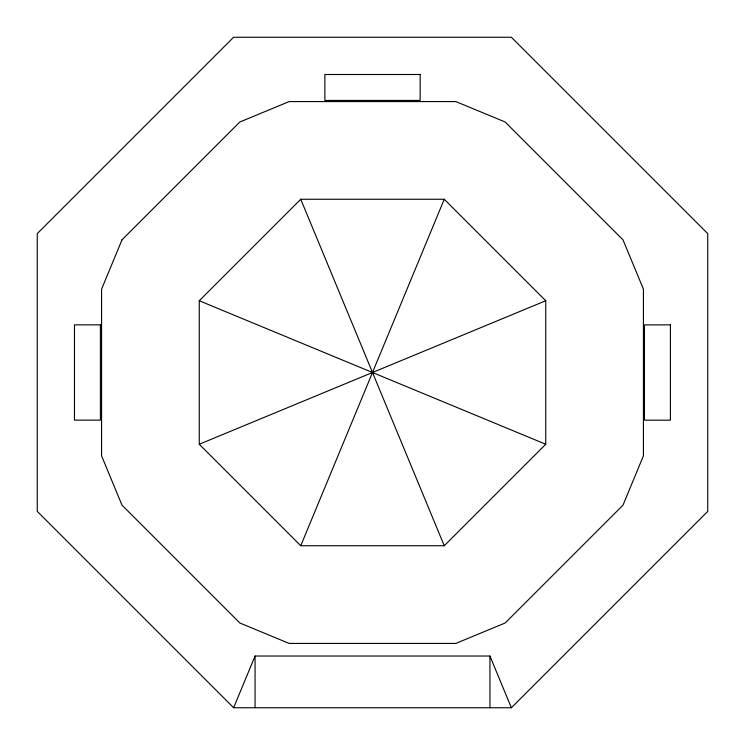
<?xml version="1.0" encoding="UTF-8"?>
<svg xmlns="http://www.w3.org/2000/svg" width="745" height="745" viewBox="0 0 745 745"><rect width="100%" height="100%" fill="white"/><g stroke="black" fill="none" stroke-linecap="round" stroke-linejoin="round"><path stroke-width="1.12" d="M233.632 707.75L255.06 656.028L489.94 656.028L511.368 707.75L233.632 707.75L37.25 511.368L37.25 233.632L233.632 37.25L511.368 37.25L707.75 233.632L707.75 511.368L511.368 707.75M300.747 545.74L444.253 199.26L300.747 199.26L199.26 300.747L199.26 444.253L300.747 545.74L444.253 545.74L545.74 444.253L545.74 300.747L444.253 199.26M199.26 444.253L545.74 300.747M199.26 300.747L545.74 444.253M300.747 199.26L444.253 545.74M489.94 656.028L489.94 707.75M255.06 656.028L255.06 707.75M122.003 239.834L101.571 289.181L101.571 455.819L122.003 505.166L239.834 622.997L289.181 643.429L455.819 643.429L505.166 622.997L622.997 505.166L643.429 455.819L643.429 289.181L622.997 239.834L505.166 122.003L455.819 101.571L289.181 101.571L239.834 122.003L122.003 239.834M420.161 74.5L324.876 74.5L324.876 100.435L420.161 100.435L420.161 74.5M100.407 324.857L74.463 324.857L74.463 420.143L100.407 420.143L100.407 324.857M670.398 324.876L644.462 324.876L644.462 420.161L670.398 420.161L670.398 324.876"/></g></svg>
